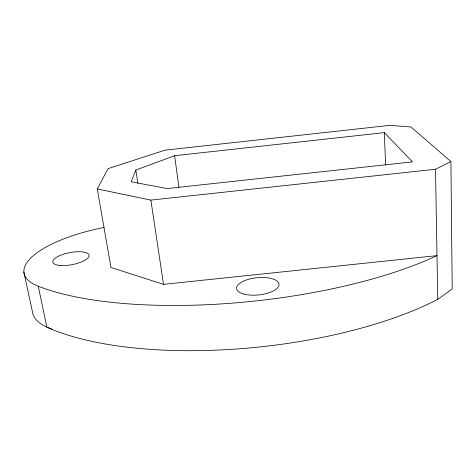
<?xml version="1.0" encoding="UTF-8"?>
<svg xmlns="http://www.w3.org/2000/svg" width="476" height="476" viewBox="0 0 476 476"><rect width="100%" height="100%" fill="white"/><g stroke="black" fill="none" stroke-linecap="round" stroke-linejoin="round"><path stroke-width="0.71" d="M135.827 170.069L131.186 181.796L167.207 188.555L412.513 161.876L384.322 132.631L174.615 155.711L135.827 170.069L137.867 183.236M38.247 286.207A250.108 78.076 -6.2 0 0 436.998 255.636L163.53 284.356L110.956 267.482L97.259 188.942L108.034 168.665L164.994 150.154L389.85 125.355L410.925 126.979L450.915 161.548L452.2 289.033L437.747 299.368A245.747 87.519 -6.1 0 1 46.898 327.155L38.247 286.207A92.195 31.374 -9.8 0 1 104.167 227.469M97.259 188.942L150.868 200.099L435.51 169.248L450.915 161.548M23.8 271.915L32.279 311.024A90.476 35.081 -10.3 0 0 51.824 329.1M150.868 200.099L163.53 284.356M174.615 155.711L178.928 187.348M384.322 132.631L385.625 165.16M435.51 169.248L437.747 299.368M59.458 265.4A18.475 6.117 -10.8 0 0 88.899 256.582A18.475 6.117 -10.8 0 0 64.492 253.922A18.475 6.117 -10.8 0 0 59.458 265.4M243.932 294.085A21.313 8.639 -5.8 0 0 278.639 286.195A21.313 8.639 -5.8 0 0 250.792 278.74A21.313 8.639 -5.8 0 0 243.932 294.085"/></g></svg>
